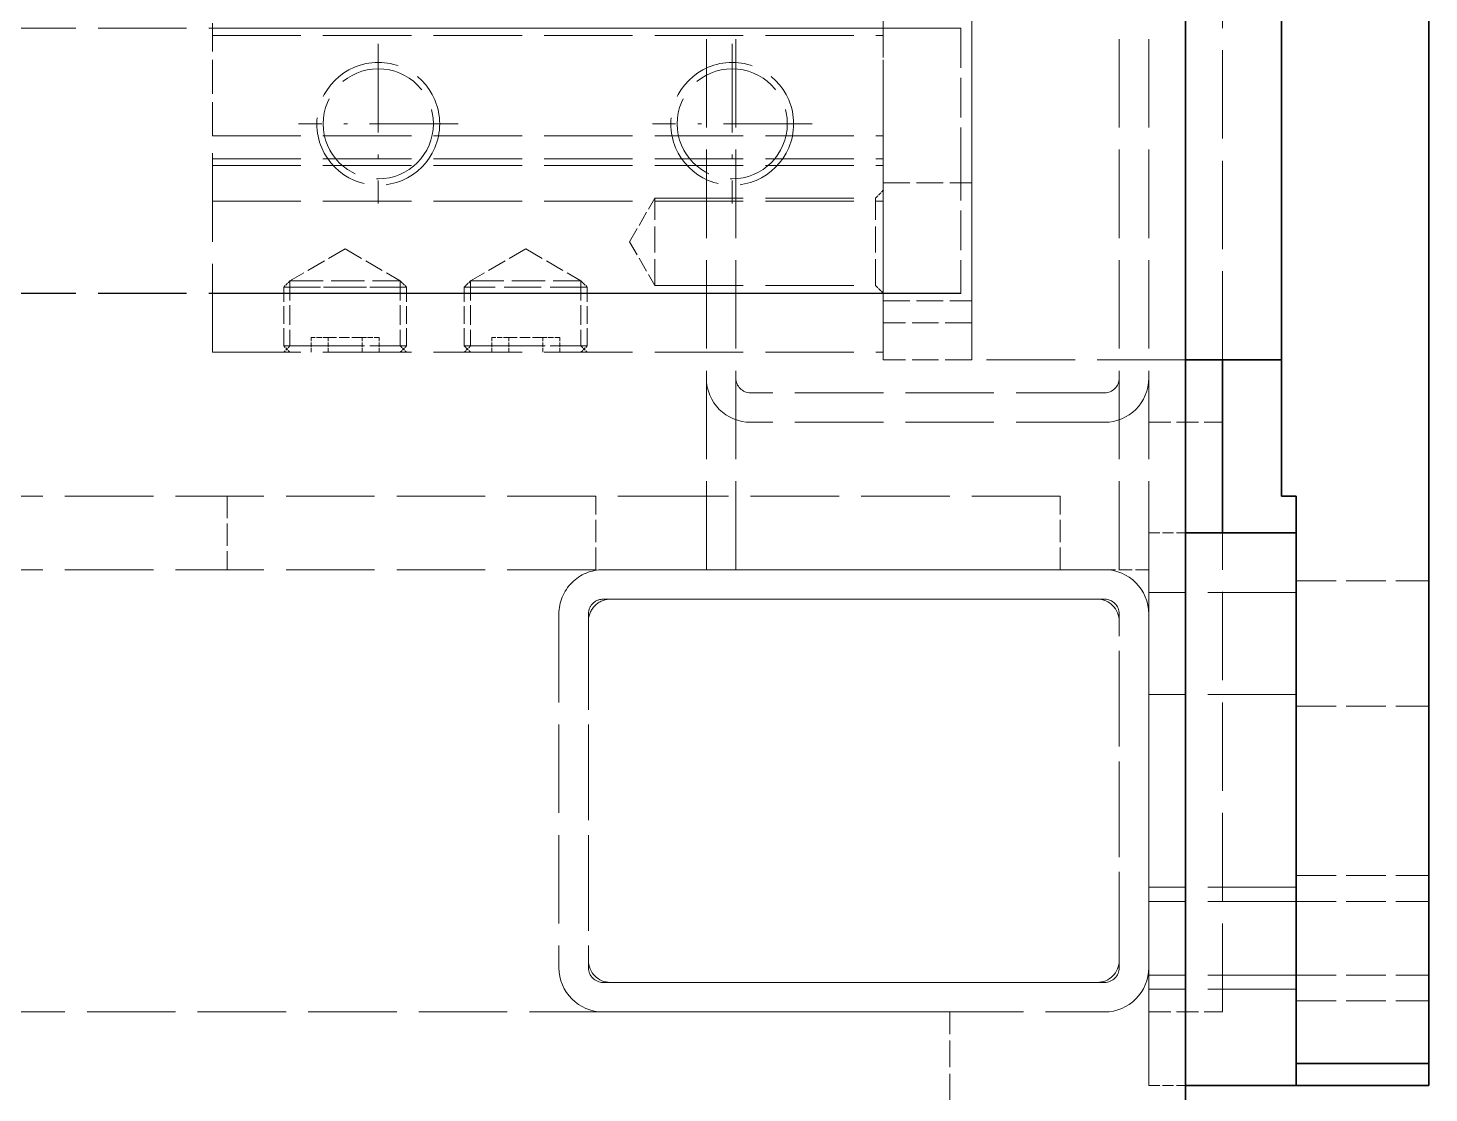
# Model space of a CAD drawing. Extents: x 0 to 18500, y -51 to 3802.
# Drawn here: x 3311.3 to 3501.3, y 2524.5 to 2669 of the extents above; entities that cross this region are included whole.
import ezdxf

# ---------------------------------------------------------------- set-up
doc = ezdxf.new("R2010")
doc.units = 0
doc.header["$MEASUREMENT"] = 0
for name, pattern in [('CENTER-HOKUTO', [23, 20, -1, 1, -1]), ('DASHDOT', [18.5, 12, -3, 0.5, -3]), ('DASHED', [15, 12, -3]), ('HIDDEN-HOKUTO', [3.8, 2.5, -1.3])]:
    doc.linetypes.add(name, pattern=pattern)
doc.layers.get('0').update_dxf_attribs({"linetype": 'CONTINUOUS'})
doc.layers.add('AM_7', color=2, linetype='CENTER-HOKUTO')
doc.layers.add('AM_HID', color=1, linetype='HIDDEN-HOKUTO')

msp = doc.modelspace()

# ---------------------------------------------------------------- linework, layer by layer
at = {"color": 7, "lineweight": 35}
for p, q in [((3468.3324, 3245.48984), (3468.33216, 2495.4899)), ((3501.33264, 3212.48996), (3501.33264, 2528.49002)), ((3481.33264, 3135.48996), (3481.33264, 2605.48996)), ((3473.33289, 2600.48996), (3473.33289, 2623.99008)), ((3483.33264, 2605.48996), (3483.33264, 2528.49002)), ((3483.33264, 2525.49002), (3483.33264, 2600.48996))]:
    msp.add_line(p, q, dxfattribs=at)
at = {"color": 7, "lineweight": 35, "ltscale": 0.325012}
msp.add_line((3481.33264, 2623.99008), (3468.33216, 2623.99008), dxfattribs=at)
at = {"color": 7, "lineweight": 35, "ltscale": 0.05}
msp.add_line((3481.33264, 2605.48996), (3483.33264, 2605.48996), dxfattribs=at)
at = {"color": 7, "lineweight": 35, "ltscale": 0.375012}
for p, q in [((3468.33216, 2600.48996), (3483.33264, 2600.48996)), ((3468.33216, 2525.49002), (3483.33264, 2525.49002))]:
    msp.add_line(p, q, dxfattribs=at)
at = {"color": 7, "lineweight": 35, "ltscale": 0.45}
for p, q in [((3501.33264, 2528.49002), (3483.33264, 2528.49002)), ((3501.33264, 2525.49002), (3483.33264, 2525.49002))]:
    msp.add_line(p, q, dxfattribs=at)
at = {"color": 7, "lineweight": 35, "ltscale": 0.075}
for p, q in [((3483.33264, 2525.49002), (3483.33264, 2528.49002)), ((3501.33264, 2528.49002), (3501.33264, 2525.49002))]:
    msp.add_line(p, q, dxfattribs=at)
at = {"layer": 'AM_7', "color": 2, "linetype": 'DASHDOT', "lineweight": 13}
for p, q in [((3358.83557, 2666.82175), (3358.83557, 2645.16122)), ((3406.83557, 2666.82175), (3406.83557, 2645.16122)), ((3369.6659, 2655.99142), (3348.00525, 2655.99142)), ((3417.6659, 2655.99142), (3396.00525, 2655.99142))]:
    msp.add_line(p, q, dxfattribs=at)
at = {"layer": 'AM_HID', "color": 1, "linetype": 'DASHED', "lineweight": 13}
for p, q in [((3403.3324, 2595.48996), (3403.3324, 3145.48996)), ((3407.3324, 2595.48996), (3407.3324, 3145.48996)), ((3459.3324, 2595.48996), (3459.3324, 3145.48996)), ((3463.3324, 2595.48996), (3463.3324, 3145.48996)), ((3439.33264, 3116.99008), (3439.33264, 2623.99008)), ((3481.33264, 2623.99008), (3481.33264, 3116.99008)), ((3427.33264, 3111.99008), (3427.33264, 2628.99008)), ((3439.33264, 3111.99008), (3439.33264, 2628.99008)), ((3473.33289, 2623.99008), (3473.33289, 2735.4902)), ((3437.83264, 2668.99008), (3305.33264, 2668.99008)), ((3427.33264, 2668.99008), (3336.33264, 2668.99008)), ((3336.33557, 2667.99155), (3427.33557, 2667.99142)), ((3336.33264, 2624.99008), (3336.33264, 2654.34006)), ((3336.33264, 2654.34006), (3427.33264, 2654.34006)), ((3427.33264, 2624.99008), (3427.33264, 2654.34006)), ((3336.33289, 2651.26022), (3427.33289, 2651.2601)), ((3336.33264, 2650.34006), (3427.33264, 2650.34006)), ((3336.33289, 2645.48666), (3427.33289, 2645.48666)), ((3396.33264, 2645.90756), (3426.25013, 2645.90756)), ((3396.33289, 2645.90768), (3426.25037, 2645.90768)), ((3396.33557, 2645.90903), (3426.25305, 2645.90903)), ((3396.33557, 2645.90903), (3426.2533, 2645.90903)), ((3396.33264, 2634.0726), (3426.25013, 2634.0726)), ((3396.33289, 2634.0726), (3426.25037, 2634.0726)), ((3396.33557, 2634.07407), (3426.2533, 2634.07407)), ((3396.33557, 2634.07394), (3426.25305, 2634.07394)), ((3437.83264, 2632.99008), (3305.33264, 2632.99008)), ((3437.83557, 2632.99155), (3305.33557, 2632.99155)), ((3427.33264, 2632.99008), (3336.33264, 2632.99008)), ((3427.33557, 2632.99155), (3336.33557, 2632.99155)), ((3336.33264, 2624.99008), (3427.33264, 2624.99008)), ((3468.33216, 2623.99008), (3439.33264, 2623.99008)), ((3457.33313, 2619.4902), (3409.33313, 2619.4902)), ((3457.33313, 2615.4902), (3409.33313, 2615.4902)), ((3403.3324, 2605.48996), (3238.3324, 2605.48996)), ((3451.3324, 2605.48996), (3403.3324, 2605.48996)), ((3473.33289, 2535.4902), (3473.33289, 2600.48996)), ((3403.3324, 2595.48996), (3238.3324, 2595.48996)), ((3457.3324, 2595.48996), (3389.3324, 2595.48996)), ((3451.3324, 2595.48996), (3403.3324, 2595.48996)), ((3409.3324, 2595.48996), (3457.3324, 2595.48996)), ((3463.33264, 2525.49002), (3463.33264, 2595.48984)), ((3463.33289, 2535.4902), (3463.33289, 2595.48972)), ((3483.33264, 2592.40756), (3463.33264, 2592.40756)), ((3483.33289, 2592.40768), (3463.33289, 2592.40768)), ((3483.33557, 2592.4089), (3463.33557, 2592.4089)), ((3483.33582, 2592.40915), (3463.33582, 2592.40915)), ((3457.3324, 2591.48996), (3389.3324, 2591.48996)), ((3390.33289, 2591.4902), (3456.33289, 2591.4902)), ((3383.3324, 2589.48996), (3383.3324, 2541.4899)), ((3387.3324, 2589.48996), (3387.3324, 2541.4899)), ((3387.33289, 2588.4902), (3387.33289, 2542.49026)), ((3459.3324, 2541.4899), (3459.3324, 2589.48996)), ((3459.33289, 2542.4902), (3459.33289, 2588.4902)), ((3463.3324, 2541.4899), (3463.3324, 2589.48996)), ((3483.33264, 2578.57248), (3463.33264, 2578.57248)), ((3483.33289, 2578.57272), (3463.33289, 2578.57272)), ((3483.33557, 2578.57394), (3463.33557, 2578.57394)), ((3483.33582, 2578.57407), (3463.33582, 2578.57407)), ((3483.33264, 2552.4075), (3463.33264, 2552.4075)), ((3483.33289, 2552.40768), (3463.33289, 2552.40768)), ((3483.33557, 2552.40897), (3463.33557, 2552.40897)), ((3483.33582, 2552.40909), (3463.33582, 2552.40909)), ((3483.33264, 2550.49008), (3463.33264, 2550.49008)), ((3483.33557, 2550.49155), (3463.33557, 2550.49155)), ((3483.33264, 2540.49008), (3463.33264, 2540.49008)), ((3483.33557, 2540.49155), (3463.33557, 2540.49155)), ((3389.3324, 2539.4899), (3457.3324, 2539.4899)), ((3456.33289, 2539.4902), (3390.33289, 2539.49026)), ((3483.33264, 2538.57254), (3463.33264, 2538.57254)), ((3483.33289, 2538.57266), (3463.33289, 2538.57266)), ((3483.33557, 2538.57394), (3463.33557, 2538.57394)), ((3483.33582, 2538.57407), (3463.33582, 2538.57407)), ((3436.3324, 2535.4899), (3238.3324, 2535.48996)), ((3389.3324, 2535.4899), (3457.3324, 2535.4899))]:
    msp.add_line(p, q, dxfattribs=at)
at = {"layer": 'AM_HID', "color": 1, "linetype": 'DASHED', "lineweight": 13, "ltscale": 0.382498}
for p, q in [((3336.33264, 2654.34006), (3336.33264, 2669.63998)), ((3427.33264, 2654.34006), (3427.33264, 2669.63998))]:
    msp.add_line(p, q, dxfattribs=at)
at = {"layer": 'AM_HID', "color": 1, "linetype": 'DASHED', "lineweight": 13, "ltscale": 0.45}
for p, q in [((3437.83264, 2668.99008), (3437.83264, 2650.99008)), ((3437.83264, 2650.99008), (3437.83264, 2632.99008)), ((3483.33264, 2593.99008), (3501.33264, 2593.99008)), ((3483.33289, 2593.9902), (3501.33289, 2593.9902)), ((3483.33557, 2593.99142), (3501.33557, 2593.99142)), ((3483.33582, 2593.99155), (3501.33582, 2593.99155)), ((3483.33264, 2576.99008), (3501.33264, 2576.99008)), ((3483.33289, 2576.9902), (3501.33289, 2576.9902)), ((3483.33557, 2576.99142), (3501.33557, 2576.99142)), ((3483.33582, 2576.99155), (3501.33582, 2576.99155)), ((3483.33264, 2553.99002), (3501.33264, 2553.99002)), ((3483.33289, 2553.9902), (3501.33289, 2553.99014)), ((3483.33557, 2553.99142), (3501.33557, 2553.99142)), ((3483.33582, 2553.99161), (3501.33582, 2553.99161)), ((3483.33264, 2550.49008), (3501.33264, 2550.49008)), ((3483.33557, 2550.49155), (3501.33557, 2550.49149)), ((3483.33264, 2540.49008), (3501.33264, 2540.49008)), ((3483.33557, 2540.49155), (3501.33557, 2540.49149)), ((3483.33264, 2536.99002), (3501.33264, 2536.99002)), ((3483.33289, 2536.9902), (3501.33289, 2536.99014)), ((3483.33557, 2536.99142), (3501.33557, 2536.99142)), ((3483.33582, 2536.99161), (3501.33582, 2536.99161)), ((3501.33289, 2528.4902), (3483.33289, 2528.4902)), ((3501.33557, 2528.49142), (3483.33557, 2528.49142)), ((3501.33582, 2528.49161), (3483.33582, 2528.49161))]:
    msp.add_line(p, q, dxfattribs=at)
at = {"layer": 'AM_HID', "color": 1, "linetype": 'DASHED', "lineweight": 13, "ltscale": 0.038273}
for p, q in [((3426.25013, 2645.90756), (3427.33264, 2646.99008)), ((3426.25037, 2645.90768), (3427.33289, 2646.9902)), ((3426.25305, 2645.90903), (3427.33557, 2646.99155)), ((3426.25013, 2634.0726), (3427.33264, 2632.99008))]:
    msp.add_line(p, q, dxfattribs=at)
at = {"layer": 'AM_HID', "color": 1, "linetype": 'DASHED', "lineweight": 13, "ltscale": 0.038269}
for p, q in [((3426.2533, 2645.90903), (3427.33557, 2646.99155)), ((3426.2533, 2634.07407), (3427.33557, 2632.99155))]:
    msp.add_line(p, q, dxfattribs=at)
at = {"layer": 'AM_HID', "color": 1, "linetype": 'DASHED', "lineweight": 13, "ltscale": 0.3}
for p, q in [((3427.33264, 2647.99008), (3439.33264, 2647.99008)), ((3427.33289, 2647.9902), (3439.33289, 2647.9902)), ((3427.33557, 2647.99155), (3439.33557, 2647.99155)), ((3427.33557, 2647.99155), (3439.33557, 2647.99155)), ((3427.33264, 2631.99008), (3439.33264, 2631.99008)), ((3427.33264, 2631.99008), (3439.33264, 2631.99008)), ((3427.33289, 2631.9902), (3439.33289, 2631.9902)), ((3427.33557, 2631.99155), (3439.33557, 2631.99155)), ((3427.33557, 2631.99155), (3439.33557, 2631.99155)), ((3427.33557, 2631.99155), (3439.33557, 2631.99155)), ((3439.33264, 2628.99008), (3427.33264, 2628.99008)), ((3439.33289, 2628.9902), (3427.33289, 2628.9902)), ((3439.33557, 2628.99142), (3427.33557, 2628.99142)), ((3439.33582, 2628.99155), (3427.33582, 2628.99155)), ((3439.33264, 2623.99008), (3427.33264, 2623.99008)), ((3436.3324, 2523.4899), (3436.3324, 2535.4899))]:
    msp.add_line(p, q, dxfattribs=at)
at = {"layer": 'AM_HID', "color": 1, "linetype": 'DASHED', "lineweight": 13, "ltscale": 0.170824}
for p, q in [((3392.91614, 2639.99008), (3396.33264, 2645.90756)), ((3392.91638, 2639.9902), (3396.33289, 2645.90768)), ((3392.91907, 2639.99155), (3396.33557, 2645.90903)), ((3392.91614, 2639.99008), (3396.33264, 2634.0726))]:
    msp.add_line(p, q, dxfattribs=at)
at = {"layer": 'AM_HID', "color": 1, "linetype": 'DASHED', "lineweight": 13, "ltscale": 0.17082}
for q in [(3396.33557, 2645.90903), (3396.33557, 2634.07407)]:
    msp.add_line((3392.91931, 2639.99155), q, dxfattribs=at)
at = {"layer": 'AM_HID', "color": 1, "linetype": 'DASHED', "lineweight": 13, "ltscale": 0.295874}
for p, q in [((3396.33264, 2634.0726), (3396.33264, 2645.90756)), ((3396.33264, 2634.0726), (3396.33264, 2645.90756)), ((3396.33557, 2634.07407), (3396.33557, 2645.90903)), ((3396.33557, 2634.07407), (3396.33557, 2645.90903)), ((3426.25013, 2634.0726), (3426.25013, 2645.90756)), ((3426.25013, 2634.0726), (3426.25013, 2645.90756)), ((3426.2533, 2634.07407), (3426.2533, 2645.90903)), ((3426.2533, 2634.07407), (3426.2533, 2645.90903))]:
    msp.add_line(p, q, dxfattribs=at)
at = {"layer": 'AM_HID', "color": 1, "linetype": 'DASHED', "lineweight": 13, "ltscale": 0.295877}
for p, q in [((3396.33289, 2634.0726), (3396.33289, 2645.90768)), ((3396.33289, 2634.0726), (3396.33289, 2645.90768)), ((3396.33557, 2634.07394), (3396.33557, 2645.90903)), ((3396.33557, 2634.07394), (3396.33557, 2645.90903)), ((3426.25037, 2634.0726), (3426.25037, 2645.90768)), ((3426.25037, 2634.0726), (3426.25037, 2645.90768)), ((3426.25305, 2634.07394), (3426.25305, 2645.90903)), ((3426.25305, 2634.07394), (3426.25305, 2645.90903))]:
    msp.add_line(p, q, dxfattribs=at)
at = {"layer": 'AM_HID', "color": 1, "linetype": 'DASHED', "lineweight": 13, "ltscale": 0.170826}
for p, q in [((3392.91638, 2639.9902), (3396.33289, 2634.0726)), ((3392.91907, 2639.99155), (3396.33557, 2634.07394))]:
    msp.add_line(p, q, dxfattribs=at)
at = {"layer": 'AM_HID', "color": 1, "linetype": 'DASHED', "lineweight": 13, "ltscale": 0.215787}
for p, q in [((3354.33557, 2639.00717), (3346.86048, 2634.6915)), ((3354.33557, 2639.00717), (3361.81067, 2634.6915)), ((3378.83557, 2639.00717), (3371.36048, 2634.6915)), ((3378.83557, 2639.00717), (3386.31067, 2634.6915))]:
    msp.add_line(p, q, dxfattribs=at)
at = {"layer": 'AM_HID', "color": 1, "linetype": 'DASHED', "lineweight": 13, "ltscale": 0.030263}
for p, q in [((3346.86048, 2634.6915), (3346.00452, 2633.83554)), ((3361.81067, 2634.6915), (3362.66663, 2633.83554)), ((3371.36048, 2634.6915), (3370.50452, 2633.83554)), ((3386.31067, 2634.6915), (3387.16663, 2633.83554)), ((3346.86048, 2625.8475), (3346.00452, 2624.99155)), ((3346.86048, 2624.99155), (3346.00452, 2625.8475)), ((3361.81067, 2625.8475), (3362.66663, 2624.99155)), ((3361.81067, 2624.99155), (3362.66663, 2625.8475)), ((3371.36048, 2625.8475), (3370.50452, 2624.99155)), ((3371.36048, 2624.99155), (3370.50452, 2625.8475)), ((3386.31067, 2625.8475), (3387.16663, 2624.99155)), ((3386.31067, 2624.99155), (3387.16663, 2625.8475))]:
    msp.add_line(p, q, dxfattribs=at)
at = {"layer": 'AM_HID', "color": 1, "linetype": 'DASHED', "lineweight": 13, "ltscale": 0.416553}
for p, q in [((3346.00452, 2633.83554), (3362.66663, 2633.83554)), ((3362.66663, 2633.83554), (3346.00452, 2633.83554)), ((3387.16663, 2633.83554), (3370.50452, 2633.83554)), ((3387.16663, 2633.83554), (3370.50452, 2633.83554)), ((3362.66663, 2625.8475), (3346.00452, 2625.8475)), ((3362.66663, 2625.8475), (3346.00452, 2625.8475)), ((3387.16663, 2625.8475), (3370.50452, 2625.8475)), ((3387.16663, 2625.8475), (3370.50452, 2625.8475))]:
    msp.add_line(p, q, dxfattribs=at)
at = {"layer": 'AM_HID', "color": 1, "linetype": 'DASHED', "lineweight": 13, "ltscale": 0.199701}
for p, q in [((3346.00452, 2625.8475), (3346.00452, 2633.83554)), ((3362.66663, 2625.8475), (3362.66663, 2633.83554)), ((3370.50452, 2625.8475), (3370.50452, 2633.83554)), ((3387.16663, 2625.8475), (3387.16663, 2633.83554))]:
    msp.add_line(p, q, dxfattribs=at)
at = {"layer": 'AM_HID', "color": 1, "linetype": 'DASHED', "lineweight": 13, "ltscale": 0.373755}
for p, q in [((3346.86048, 2634.6915), (3361.81067, 2634.6915)), ((3346.86048, 2634.6915), (3361.81067, 2634.6915)), ((3346.86048, 2634.6915), (3361.81067, 2634.6915)), ((3371.36048, 2634.6915), (3386.31067, 2634.6915)), ((3371.36048, 2634.6915), (3386.31067, 2634.6915)), ((3371.36048, 2634.6915), (3386.31067, 2634.6915)), ((3346.86048, 2625.8475), (3361.81067, 2625.8475)), ((3346.86048, 2625.8475), (3361.81067, 2625.8475)), ((3371.36048, 2625.8475), (3386.31067, 2625.8475)), ((3371.36048, 2625.8475), (3386.31067, 2625.8475))]:
    msp.add_line(p, q, dxfattribs=at)
at = {"layer": 'AM_HID', "color": 1, "linetype": 'DASHED', "lineweight": 13, "ltscale": 0.2211}
for p, q in [((3346.86048, 2634.6915), (3346.86048, 2625.8475)), ((3361.81067, 2634.6915), (3361.81067, 2625.8475)), ((3371.36048, 2634.6915), (3371.36048, 2625.8475)), ((3386.31067, 2634.6915), (3386.31067, 2625.8475))]:
    msp.add_line(p, q, dxfattribs=at)
at = {"layer": 'AM_HID', "color": 1, "linetype": 'DASHED', "lineweight": 13, "ltscale": 0.038271}
for p, q in [((3426.25037, 2634.0726), (3427.33289, 2632.9902)), ((3426.25305, 2634.07394), (3427.33557, 2632.99155))]:
    msp.add_line(p, q, dxfattribs=at)
at = {"layer": 'AM_HID', "color": 1, "linetype": 'DASHED', "lineweight": 13, "ltscale": 0.125}
for p, q in [((3427.33264, 2628.99008), (3427.33264, 2623.99008)), ((3439.33264, 2628.99008), (3439.33264, 2623.99008))]:
    msp.add_line(p, q, dxfattribs=at)
at = {"layer": 'AM_HID', "color": 1, "linetype": 'DASHED', "lineweight": 13, "ltscale": 0.05}
for p, q in [((3349.71668, 2624.99155), (3349.71668, 2626.99155)), ((3352.026, 2624.99155), (3352.026, 2626.99155)), ((3352.02625, 2624.99155), (3352.02625, 2626.99155)), ((3356.6449, 2624.99155), (3356.6449, 2626.99155)), ((3356.6449, 2624.99155), (3356.6449, 2626.99155)), ((3358.95423, 2624.99155), (3358.95423, 2626.99155)), ((3374.21668, 2624.99155), (3374.21668, 2626.99155)), ((3376.526, 2624.99155), (3376.526, 2626.99155)), ((3376.52625, 2624.99155), (3376.52625, 2626.99155)), ((3381.1449, 2624.99155), (3381.1449, 2626.99155)), ((3381.1449, 2624.99155), (3381.1449, 2626.99155)), ((3383.45423, 2624.99155), (3383.45423, 2626.99155))]:
    msp.add_line(p, q, dxfattribs=at)
at = {"layer": 'AM_HID', "color": 1, "linetype": 'DASHED', "lineweight": 13, "ltscale": 0.057733}
for p, q in [((3352.026, 2626.99155), (3349.71668, 2626.99155)), ((3358.95423, 2626.99155), (3356.6449, 2626.99155)), ((3376.526, 2626.99155), (3374.21668, 2626.99155)), ((3383.45423, 2626.99155), (3381.1449, 2626.99155))]:
    msp.add_line(p, q, dxfattribs=at)
at = {"layer": 'AM_HID', "color": 1, "linetype": 'DASHED', "lineweight": 13, "ltscale": 0.115472}
for p, q in [((3356.6449, 2626.99155), (3352.026, 2626.99155)), ((3381.1449, 2626.99155), (3376.526, 2626.99155))]:
    msp.add_line(p, q, dxfattribs=at)
at = {"layer": 'AM_HID', "color": 1, "linetype": 'DASHED', "lineweight": 13, "ltscale": 0.25}
for p, q in [((3463.33313, 2615.4902), (3473.33313, 2615.4902)), ((3338.33264, 2605.49008), (3338.33264, 2595.49008)), ((3388.33289, 2595.4902), (3388.33289, 2605.4902)), ((3388.33557, 2595.49142), (3388.33557, 2605.49142)), ((3403.3324, 2595.48996), (3403.3324, 2605.48996)), ((3451.3324, 2595.48996), (3451.3324, 2605.48996)), ((3463.33289, 2535.4902), (3473.33289, 2535.4902))]:
    msp.add_line(p, q, dxfattribs=at)
at = {"layer": 'AM_HID', "color": 1, "linetype": 'DASHED', "lineweight": 13, "ltscale": 0.124988}
for p, q in [((3463.33264, 2600.48996), (3468.33216, 2600.48996)), ((3463.33264, 2525.49002), (3468.33216, 2525.49002))]:
    msp.add_line(p, q, dxfattribs=at)
at = {"layer": 'AM_HID', "color": 1, "linetype": 'DASHED', "lineweight": 13, "ltscale": 0.15}
for p, q in [((3409.3324, 2595.48996), (3403.3324, 2595.48996)), ((3463.3324, 2595.48996), (3457.3324, 2595.48996))]:
    msp.add_line(p, q, dxfattribs=at)
at = {"layer": 'AM_HID', "color": 1, "linetype": 'DASHED', "lineweight": 13}
for centre, radius in [((3358.83557, 2655.99142), 8.331), ((3406.83557, 2655.99142), 8.331), ((3358.83557, 2655.99142), 7.475), ((3406.83557, 2655.99142), 7.475)]:
    msp.add_circle(centre, radius, dxfattribs=at)
for centre, radius, start, end in [((3409.33313, 2621.4902), 6, 179.9999913, 269.9999907), ((3409.33313, 2621.4902), 2, 179.9999913, 269.9999907), ((3457.33313, 2621.4902), 6, 269.9999907, 359.9999905), ((3457.33313, 2621.4902), 2, 269.9999907, 359.9999905), ((3389.3324, 2589.48996), 6, 89.9999888, 179.9999913), ((3457.3324, 2589.48996), 6, 359.9999905, 89.9999888), ((3389.3324, 2589.48996), 2, 89.9999888, 179.9999913), ((3390.33289, 2588.4902), 3, 89.9999888, 179.9999913), ((3456.33289, 2588.4902), 3, 359.9999906, 89.9999888), ((3457.3324, 2589.48996), 2, 359.9999905, 89.9999888), ((3390.33289, 2542.49026), 3, 179.9999913, 269.9999907), ((3456.33289, 2542.4902), 3, 269.9999907, 359.9999905), ((3389.3324, 2541.4899), 6, 179.9999913, 269.9999907), ((3389.3324, 2541.4899), 2, 179.9999913, 269.9999907), ((3457.3324, 2541.4899), 6, 269.9999907, 359.9999905), ((3457.3324, 2541.4899), 2, 269.9999907, 359.9999905)]:
    msp.add_arc(centre, radius, start, end, dxfattribs=at)

doc.saveas('drawing.dxf')
